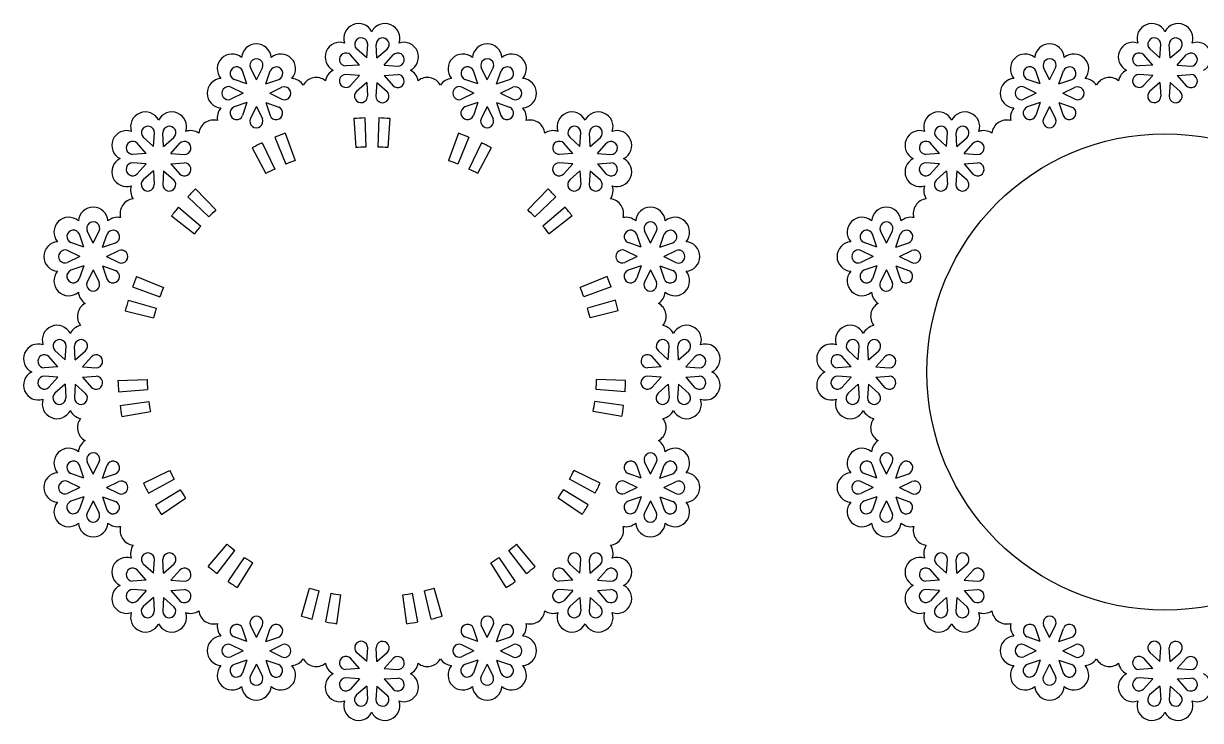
# Model space of a CAD drawing. Extents: x -1009 to -429, y -394 to -133.
# Drawn here: x -1008.7 to -786.3, y -267.1 to -135.5 of the extents above; entities that cross this region are included whole.
import ezdxf

# ---------------------------------------------------------------- set-up
doc = ezdxf.new("R2010")
doc.units = 0
doc.layers.get('0').update_dxf_attribs({"linetype": 'CONTINUOUS'})

msp = doc.modelspace()

# ---------------------------------------------------------------- linework, layer by layer
for p, q in [((-943.882039, -141.985018), (-943.702032, -139.410928)), ((-941.957366, -141.985018), (-942.112565, -139.411014)), ((-793.975349, -141.985018), (-793.795342, -139.410928)), ((-792.050676, -141.985018), (-792.205875, -139.411014)), ((-945.242988, -143.345967), (-946.93586, -141.398526)), ((-943.882039, -141.985018), (-945.811877, -140.274665)), ((-941.957366, -141.985018), (-940.009925, -140.292146)), ((-940.596416, -143.345967), (-938.886063, -141.416129)), ((-795.336298, -143.345967), (-797.029171, -141.398526)), ((-793.975349, -141.985018), (-795.905187, -140.274665)), ((-792.050676, -141.985018), (-790.103235, -140.292146)), ((-790.689727, -143.345967), (-788.979374, -141.416129)), ((-966.510217, -146.868884), (-967.328974, -144.421849)), ((-964.732051, -146.132343), (-965.860465, -143.813666)), ((-964.732051, -146.132343), (-963.580684, -143.82308)), ((-962.953885, -146.868884), (-962.112242, -144.431422)), ((-945.242988, -143.345967), (-947.816992, -143.501166)), ((-940.596416, -143.345967), (-938.022326, -143.525974)), ((-922.885519, -146.868884), (-923.704276, -144.421849)), ((-921.107354, -146.132343), (-922.235767, -143.813666)), ((-921.107354, -146.132343), (-919.955987, -143.82308)), ((-919.329188, -146.868884), (-918.487544, -144.431422)), ((-816.603527, -146.868884), (-817.422284, -144.421849)), ((-814.825361, -146.132343), (-815.953775, -143.813666)), ((-814.825361, -146.132343), (-813.673995, -143.82308)), ((-813.047195, -146.868884), (-812.205552, -144.431422)), ((-795.336298, -143.345967), (-797.910302, -143.501166)), ((-790.689727, -143.345967), (-788.115637, -143.525974)), ((-966.510217, -146.868884), (-968.947679, -146.02724)), ((-962.953885, -146.868884), (-960.50685, -146.050127)), ((-945.242988, -145.27064), (-947.817078, -145.090633)), ((-945.242988, -145.27064), (-946.953341, -147.200478)), ((-943.882039, -146.63159), (-945.82948, -148.324462)), ((-943.882039, -146.63159), (-943.72684, -149.205593)), ((-941.957366, -146.63159), (-942.137373, -149.20568)), ((-941.957366, -146.63159), (-940.027528, -148.341943)), ((-940.596416, -145.27064), (-938.022413, -145.115441)), ((-940.596416, -145.27064), (-938.903544, -147.218081)), ((-922.885519, -146.868884), (-925.322981, -146.02724)), ((-919.329188, -146.868884), (-916.882152, -146.050127)), ((-816.603527, -146.868884), (-819.040989, -146.02724)), ((-813.047195, -146.868884), (-810.60016, -146.050127)), ((-795.336298, -145.27064), (-797.910389, -145.090633)), ((-795.336298, -145.27064), (-797.046652, -147.200478)), ((-793.975349, -146.63159), (-795.92279, -148.324462)), ((-793.975349, -146.63159), (-793.82015, -149.205593)), ((-792.050676, -146.63159), (-792.230683, -149.20568)), ((-792.050676, -146.63159), (-790.120838, -148.341943)), ((-790.689727, -145.27064), (-788.115723, -145.115441)), ((-790.689727, -145.27064), (-788.996854, -147.218081)), ((-967.246757, -148.64705), (-969.565435, -149.775464)), ((-967.246757, -148.64705), (-969.556021, -147.495683)), ((-962.217345, -148.64705), (-959.898667, -147.518636)), ((-962.217345, -148.64705), (-959.908081, -149.798416)), ((-923.62206, -148.64705), (-925.940737, -149.775464)), ((-923.62206, -148.64705), (-925.931324, -147.495683)), ((-918.592647, -148.64705), (-916.27397, -147.518636)), ((-918.592647, -148.64705), (-916.283384, -149.798416)), ((-817.340068, -148.64705), (-819.658745, -149.775464)), ((-817.340068, -148.64705), (-819.649331, -147.495683)), ((-812.310655, -148.64705), (-809.991978, -147.518636)), ((-812.310655, -148.64705), (-810.001391, -149.798416)), ((-966.510217, -150.425216), (-968.957252, -151.243972)), ((-966.510217, -150.425216), (-967.35186, -152.862677)), ((-964.732051, -151.161756), (-965.883418, -153.47102)), ((-964.732051, -151.161756), (-963.603637, -153.480433)), ((-962.953885, -150.425216), (-962.135128, -152.872251)), ((-962.953885, -150.425216), (-960.516423, -151.266859)), ((-922.885519, -150.425216), (-925.332555, -151.243972)), ((-922.885519, -150.425216), (-923.727163, -152.862677)), ((-921.107354, -151.161756), (-922.25872, -153.47102)), ((-921.107354, -151.161756), (-919.97894, -153.480433)), ((-919.329188, -150.425216), (-918.510431, -152.872251)), ((-919.329188, -150.425216), (-916.891726, -151.266859)), ((-816.603527, -150.425216), (-819.050562, -151.243972)), ((-816.603527, -150.425216), (-817.445171, -152.862677)), ((-814.825361, -151.161756), (-815.976728, -153.47102)), ((-814.825361, -151.161756), (-813.696948, -153.480433)), ((-813.047195, -150.425216), (-810.609734, -151.266859)), ((-813.047195, -150.425216), (-812.228439, -152.872251)), ((-946.329431, -153.427978), (-945.938733, -158.914083)), ((-944.217483, -153.324265), (-944.068779, -158.822255)), ((-941.621921, -153.324265), (-941.770625, -158.822255)), ((-939.509973, -153.427978), (-939.900672, -158.914083)), ((-984.186004, -158.679467), (-986.115842, -156.969114)), ((-984.186004, -158.679467), (-984.005997, -156.105377)), ((-982.261331, -158.679467), (-982.41653, -156.105463)), ((-982.261331, -158.679467), (-980.31389, -156.986594)), ((-961.250342, -156.944711), (-959.149956, -162.027858)), ((-959.278798, -156.180451), (-957.404318, -161.351169)), ((-926.560607, -156.180451), (-928.435086, -161.351169)), ((-924.589062, -156.944711), (-926.689448, -162.027858)), ((-903.578074, -158.679467), (-905.507912, -156.969114)), ((-903.578074, -158.679467), (-903.398066, -156.105377)), ((-901.653401, -158.679467), (-901.8086, -156.105463)), ((-901.653401, -158.679467), (-899.70596, -156.986594)), ((-834.279314, -158.679467), (-836.209152, -156.969114)), ((-834.279314, -158.679467), (-834.099307, -156.105377)), ((-832.354641, -158.679467), (-832.50984, -156.105463)), ((-832.354641, -158.679467), (-830.4072, -156.986594)), ((-985.546953, -160.040416), (-988.120957, -160.195615)), ((-985.546953, -160.040416), (-987.239826, -158.092975)), ((-980.900382, -160.040416), (-979.190028, -158.110578)), ((-980.900382, -160.040416), (-978.326291, -160.220423)), ((-965.508683, -158.954174), (-962.920362, -163.80707)), ((-963.621506, -158.000421), (-961.249424, -162.962601)), ((-922.217899, -158.000421), (-924.58998, -162.962601)), ((-920.330722, -158.954174), (-922.919043, -163.80707)), ((-904.939023, -160.040416), (-907.513027, -160.195615)), ((-904.939023, -160.040416), (-906.631895, -158.092975)), ((-900.292451, -160.040416), (-898.582098, -158.110578)), ((-900.292451, -160.040416), (-897.718361, -160.220423)), ((-835.640264, -160.040416), (-838.214267, -160.195615)), ((-835.640264, -160.040416), (-837.333136, -158.092975)), ((-830.993692, -160.040416), (-829.283339, -158.110578)), ((-830.993692, -160.040416), (-828.419602, -160.220423)), ((-985.546953, -161.965089), (-988.121044, -161.785082)), ((-985.546953, -161.965089), (-987.257306, -163.894927)), ((-980.900382, -161.965089), (-978.326378, -161.80989)), ((-980.900382, -161.965089), (-979.207509, -163.91253)), ((-904.939023, -161.965089), (-907.513113, -161.785082)), ((-904.939023, -161.965089), (-906.649376, -163.894927)), ((-900.292451, -161.965089), (-897.718448, -161.80989)), ((-900.292451, -161.965089), (-898.599579, -163.91253)), ((-835.640264, -161.965089), (-838.214354, -161.785082)), ((-835.640264, -161.965089), (-837.350617, -163.894927)), ((-830.993692, -161.965089), (-828.419688, -161.80989)), ((-830.993692, -161.965089), (-829.30082, -163.91253)), ((-984.186004, -163.326038), (-986.133445, -165.018911)), ((-984.186004, -163.326038), (-984.030805, -165.900042)), ((-982.261331, -163.326038), (-982.441338, -165.900129)), ((-982.261331, -163.326038), (-980.331493, -165.036392)), ((-903.578074, -163.326038), (-905.525515, -165.018911)), ((-903.578074, -163.326038), (-903.422875, -165.900042)), ((-901.653401, -163.326038), (-901.833408, -165.900129)), ((-901.653401, -163.326038), (-899.723563, -165.036392)), ((-834.279314, -163.326038), (-836.226755, -165.018911)), ((-834.279314, -163.326038), (-834.124115, -165.900042)), ((-832.354641, -163.326038), (-832.534648, -165.900129)), ((-832.354641, -163.326038), (-830.424803, -165.036392)), ((-976.218986, -166.735665), (-972.403443, -170.696932)), ((-909.620418, -166.735665), (-913.435961, -170.696932)), ((-977.709229, -168.235751), (-973.722929, -172.025133)), ((-908.130176, -168.235751), (-912.116476, -172.025133)), ((-979.445999, -170.164629), (-975.260694, -173.732994)), ((-906.393406, -170.164629), (-910.578711, -173.732994)), ((-980.782094, -171.80351), (-976.443695, -175.184086)), ((-905.05731, -171.80351), (-909.39571, -175.184086)), ((-997.357536, -177.716203), (-998.176293, -175.269168)), ((-995.57937, -176.979663), (-996.707784, -174.660985)), ((-995.57937, -176.979663), (-994.428004, -174.670399)), ((-993.801204, -177.716203), (-992.959561, -175.278742)), ((-892.0382, -177.716203), (-892.856957, -175.269168)), ((-890.260034, -176.979663), (-891.388448, -174.660985)), ((-890.260034, -176.979663), (-889.108667, -174.670399)), ((-888.481868, -177.716203), (-887.640225, -175.278742)), ((-847.450847, -177.716203), (-848.269604, -175.269168)), ((-845.672681, -176.979663), (-846.801095, -174.660985)), ((-845.672681, -176.979663), (-844.521314, -174.670399)), ((-843.894515, -177.716203), (-843.052871, -175.278742)), ((-997.357536, -177.716203), (-999.794998, -176.87456)), ((-993.801204, -177.716203), (-991.354169, -176.897446)), ((-892.0382, -177.716203), (-894.475662, -176.87456)), ((-888.481868, -177.716203), (-886.034833, -176.897446)), ((-847.450847, -177.716203), (-849.888308, -176.87456)), ((-843.894515, -177.716203), (-841.44748, -176.897446)), ((-998.094077, -179.494369), (-1000.412754, -180.622783)), ((-998.094077, -179.494369), (-1000.40334, -178.343002)), ((-993.064664, -179.494369), (-990.745987, -178.365955)), ((-993.064664, -179.494369), (-990.7554, -180.645736)), ((-892.774741, -179.494369), (-895.093418, -180.622783)), ((-892.774741, -179.494369), (-895.084004, -178.343002)), ((-887.745328, -179.494369), (-885.42665, -178.365955)), ((-887.745328, -179.494369), (-885.436064, -180.645736)), ((-848.187387, -179.494369), (-850.506065, -180.622783)), ((-848.187387, -179.494369), (-850.496651, -178.343002)), ((-843.157974, -179.494369), (-840.839297, -178.365955)), ((-843.157974, -179.494369), (-840.848711, -180.645736)), ((-997.357536, -181.272535), (-999.804572, -182.091292)), ((-997.357536, -181.272535), (-998.19918, -183.709997)), ((-995.57937, -182.009075), (-996.730737, -184.318339)), ((-995.57937, -182.009075), (-994.450957, -184.327753)), ((-993.801204, -181.272535), (-991.363743, -182.114178)), ((-993.801204, -181.272535), (-992.982448, -183.71957)), ((-892.0382, -181.272535), (-894.485235, -182.091292)), ((-892.0382, -181.272535), (-892.879843, -183.709997)), ((-890.260034, -182.009075), (-891.411401, -184.318339)), ((-890.260034, -182.009075), (-889.13162, -184.327753)), ((-888.481868, -181.272535), (-886.044407, -182.114178)), ((-888.481868, -181.272535), (-887.663111, -183.71957)), ((-847.450847, -181.272535), (-849.897882, -182.091292)), ((-847.450847, -181.272535), (-848.29249, -183.709997)), ((-845.672681, -182.009075), (-846.824047, -184.318339)), ((-845.672681, -182.009075), (-844.544267, -184.327753)), ((-843.894515, -181.272535), (-843.075758, -183.71957)), ((-843.894515, -181.272535), (-841.457053, -182.114178)), ((-987.401426, -183.268529), (-982.304562, -185.335405)), ((-898.437979, -183.268529), (-903.534843, -185.335405)), ((-988.15269, -185.245061), (-982.969744, -187.08546)), ((-897.686714, -185.245061), (-902.869661, -187.08546)), ((-988.954763, -187.713588), (-983.679912, -189.271134)), ((-896.884642, -187.713588), (-902.159492, -189.271134)), ((-989.508754, -189.754218), (-984.170425, -191.077942)), ((-896.33065, -189.754218), (-901.668979, -191.077942)), ((-1000.880453, -198.983432), (-1002.810291, -197.273079)), ((-1000.880453, -198.983432), (-1000.700446, -196.409342)), ((-998.95578, -198.983432), (-999.110979, -196.409428)), ((-998.95578, -198.983432), (-997.008339, -197.29056)), ((-886.883625, -198.983432), (-888.813463, -197.273079)), ((-886.883625, -198.983432), (-886.703617, -196.409342)), ((-884.958952, -198.983432), (-885.114151, -196.409428)), ((-884.958952, -198.983432), (-883.011511, -197.29056)), ((-850.973763, -198.983432), (-852.903601, -197.273079)), ((-850.973763, -198.983432), (-850.793756, -196.409342)), ((-849.04909, -198.983432), (-849.204289, -196.409428)), ((-849.04909, -198.983432), (-847.101649, -197.29056)), ((-1002.241402, -200.344381), (-1003.934275, -198.39694)), ((-997.594831, -200.344381), (-995.884477, -198.414543)), ((-888.244574, -200.344381), (-889.937446, -198.39694)), ((-883.598002, -200.344381), (-881.887649, -198.414543)), ((-852.334712, -200.344381), (-854.027585, -198.39694)), ((-847.688141, -200.344381), (-845.977788, -198.414543)), ((-1002.241402, -202.269054), (-1004.815492, -202.089047)), ((-1002.241402, -200.344381), (-1004.815406, -200.49958)), ((-1002.241402, -202.269054), (-1003.951755, -204.198892)), ((-997.594831, -200.344381), (-995.02074, -200.524389)), ((-997.594831, -202.269054), (-995.020827, -202.113855)), ((-997.594831, -202.269054), (-995.901958, -204.216495)), ((-888.244574, -202.269054), (-890.818664, -202.089047)), ((-888.244574, -200.344381), (-890.818578, -200.49958)), ((-888.244574, -202.269054), (-889.954927, -204.198892)), ((-883.598002, -200.344381), (-881.023912, -200.524389)), ((-883.598002, -202.269054), (-881.023999, -202.113855)), ((-883.598002, -202.269054), (-881.90513, -204.216495)), ((-852.334712, -202.269054), (-854.908803, -202.089047)), ((-852.334712, -200.344381), (-854.908716, -200.49958)), ((-852.334712, -202.269054), (-854.045066, -204.198892)), ((-847.688141, -200.344381), (-845.114051, -200.524389)), ((-847.688141, -202.269054), (-845.114137, -202.113855)), ((-847.688141, -202.269054), (-845.995268, -204.216495)), ((-1000.880453, -203.630004), (-1002.827894, -205.322876)), ((-1000.880453, -203.630004), (-1000.725254, -206.204007)), ((-998.95578, -203.630004), (-999.135787, -206.204094)), ((-998.95578, -203.630004), (-997.025942, -205.340357)), ((-990.892571, -202.920359), (-985.39568, -202.735463)), ((-990.774957, -205.031578), (-985.291542, -204.604771)), ((-895.064447, -205.031578), (-900.547862, -204.604771)), ((-894.946833, -202.920359), (-900.443724, -202.735463)), ((-886.883625, -203.630004), (-888.831066, -205.322876)), ((-886.883625, -203.630004), (-886.728426, -206.204007)), ((-884.958952, -203.630004), (-885.138959, -206.204094)), ((-884.958952, -203.630004), (-883.029114, -205.340357)), ((-850.973763, -203.630004), (-852.921204, -205.322876)), ((-850.973763, -203.630004), (-850.818564, -206.204007)), ((-849.04909, -203.630004), (-849.229097, -206.204094)), ((-849.04909, -203.630004), (-847.119252, -205.340357)), ((-990.503647, -207.612921), (-985.05132, -206.890336)), ((-990.179744, -209.702459), (-984.764531, -208.740447)), ((-895.659661, -209.702459), (-901.074874, -208.740447)), ((-895.335758, -207.612921), (-900.788085, -206.890336)), ((-997.357536, -221.340901), (-998.176293, -218.893865)), ((-995.57937, -220.60436), (-996.707784, -218.285683)), ((-995.57937, -220.60436), (-994.428004, -218.295097)), ((-993.801204, -221.340901), (-992.959561, -218.903439)), ((-986.088772, -222.293176), (-981.142316, -219.888478)), ((-899.750633, -222.293176), (-904.697089, -219.888478)), ((-892.0382, -221.340901), (-892.856957, -218.893865)), ((-890.260034, -220.60436), (-891.388448, -218.285683)), ((-890.260034, -220.60436), (-889.108667, -218.295097)), ((-888.481868, -221.340901), (-887.640225, -218.903439)), ((-847.450847, -221.340901), (-848.269604, -218.893865)), ((-845.672681, -220.60436), (-846.801095, -218.285683)), ((-845.672681, -220.60436), (-844.521314, -218.295097)), ((-843.894515, -221.340901), (-843.052871, -218.903439)), ((-998.094077, -223.119067), (-1000.40334, -221.9677)), ((-997.357536, -221.340901), (-999.794998, -220.499257)), ((-993.801204, -221.340901), (-991.354169, -220.522144)), ((-993.064664, -223.119067), (-990.745987, -221.990653)), ((-985.122616, -224.174033), (-980.286865, -221.55382)), ((-900.716789, -224.174033), (-905.552539, -221.55382)), ((-892.774741, -223.119067), (-895.084004, -221.9677)), ((-892.0382, -221.340901), (-894.475662, -220.499257)), ((-888.481868, -221.340901), (-886.034833, -220.522144)), ((-887.745328, -223.119067), (-885.42665, -221.990653)), ((-848.187387, -223.119067), (-850.496651, -221.9677)), ((-847.450847, -221.340901), (-849.888308, -220.499257)), ((-843.894515, -221.340901), (-841.44748, -220.522144)), ((-843.157974, -223.119067), (-840.839297, -221.990653)), ((-998.094077, -223.119067), (-1000.412754, -224.24748)), ((-993.064664, -223.119067), (-990.7554, -224.270433)), ((-983.824835, -226.421855), (-979.137788, -223.544079)), ((-902.01457, -226.421855), (-906.701616, -223.544079)), ((-892.774741, -223.119067), (-895.093418, -224.24748)), ((-887.745328, -223.119067), (-885.436064, -224.270433)), ((-848.187387, -223.119067), (-850.506065, -224.24748)), ((-843.157974, -223.119067), (-840.848711, -224.270433)), ((-997.357536, -224.897233), (-999.804572, -225.715989)), ((-997.357536, -224.897233), (-998.19918, -227.334694)), ((-995.57937, -225.633773), (-996.730737, -227.943037)), ((-995.57937, -225.633773), (-994.450957, -227.95245)), ((-993.801204, -224.897233), (-991.363743, -225.738876)), ((-993.801204, -224.897233), (-992.982448, -227.344268)), ((-982.679043, -228.199), (-978.123285, -225.117592)), ((-903.160361, -228.199), (-907.716119, -225.117592)), ((-892.0382, -224.897233), (-894.485235, -225.715989)), ((-892.0382, -224.897233), (-892.879843, -227.334694)), ((-890.260034, -225.633773), (-891.411401, -227.943037)), ((-890.260034, -225.633773), (-889.13162, -227.95245)), ((-888.481868, -224.897233), (-886.044407, -225.738876)), ((-888.481868, -224.897233), (-887.663111, -227.344268)), ((-847.450847, -224.897233), (-849.897882, -225.715989)), ((-847.450847, -224.897233), (-848.29249, -227.334694)), ((-845.672681, -225.633773), (-846.824047, -227.943037)), ((-845.672681, -225.633773), (-844.544267, -227.95245)), ((-843.894515, -224.897233), (-843.075758, -227.344268)), ((-843.894515, -224.897233), (-841.457053, -225.738876)), ((-973.820648, -238.037244), (-970.279915, -233.828538)), ((-972.173007, -239.362521), (-968.821066, -235.00196)), ((-913.666397, -239.362521), (-917.018339, -235.00196)), ((-912.018756, -238.037244), (-915.55949, -233.828538)), ((-984.186004, -239.287397), (-986.115842, -237.577044)), ((-984.186004, -239.287397), (-984.005997, -236.713307)), ((-982.261331, -239.287397), (-982.41653, -236.713393)), ((-982.261331, -239.287397), (-980.31389, -237.594525)), ((-970.073153, -240.888154), (-966.961821, -236.352781)), ((-968.303591, -242.04562), (-965.39502, -237.377621)), ((-917.535814, -242.04562), (-920.444384, -237.377621)), ((-915.766251, -240.888154), (-918.877584, -236.352781)), ((-903.578074, -239.287397), (-905.507912, -237.577044)), ((-903.578074, -239.287397), (-903.398066, -236.713307)), ((-901.653401, -239.287397), (-901.8086, -236.713393)), ((-901.653401, -239.287397), (-899.70596, -237.594525)), ((-834.279314, -239.287397), (-836.209152, -237.577044)), ((-834.279314, -239.287397), (-834.099307, -236.713307)), ((-832.354641, -239.287397), (-832.50984, -236.713393)), ((-832.354641, -239.287397), (-830.4072, -237.594525)), ((-985.546953, -240.648346), (-987.239826, -238.700905)), ((-980.900382, -240.648346), (-979.190028, -238.718509)), ((-904.939023, -240.648346), (-906.631895, -238.700905)), ((-900.292451, -240.648346), (-898.582098, -238.718509)), ((-835.640264, -240.648346), (-837.333136, -238.700905)), ((-830.993692, -240.648346), (-829.283339, -238.718509)), ((-985.546953, -242.573019), (-988.121044, -242.393012)), ((-985.546953, -240.648346), (-988.120957, -240.803545)), ((-980.900382, -240.648346), (-978.326291, -240.828354)), ((-980.900382, -242.573019), (-978.326378, -242.41782)), ((-956.20947, -247.43027), (-954.686684, -242.14528)), ((-929.629934, -247.43027), (-931.15272, -242.14528)), ((-904.939023, -242.573019), (-907.513113, -242.393012)), ((-904.939023, -240.648346), (-907.513027, -240.803545)), ((-900.292451, -240.648346), (-897.718361, -240.828354)), ((-900.292451, -242.573019), (-897.718448, -242.41782)), ((-835.640264, -242.573019), (-838.214354, -242.393012)), ((-835.640264, -240.648346), (-838.214267, -240.803545)), ((-830.993692, -240.648346), (-828.419602, -240.828354)), ((-830.993692, -242.573019), (-828.419688, -242.41782)), ((-985.546953, -242.573019), (-987.257306, -244.502857)), ((-984.186004, -243.933969), (-986.133445, -245.626841)), ((-984.186004, -243.933969), (-984.030805, -246.507973)), ((-982.261331, -243.933969), (-982.441338, -246.508059)), ((-982.261331, -243.933969), (-980.331493, -245.644322)), ((-980.900382, -242.573019), (-979.207509, -244.52046)), ((-954.165236, -247.970815), (-952.876686, -242.623887)), ((-951.626394, -248.510463), (-950.628752, -243.1017)), ((-949.539034, -248.848115), (-948.780569, -243.400663)), ((-936.300371, -248.848115), (-937.058836, -243.400663)), ((-934.213011, -248.510463), (-935.210652, -243.1017)), ((-931.674168, -247.970815), (-932.962719, -242.623887)), ((-904.939023, -242.573019), (-906.649376, -244.502857)), ((-903.578074, -243.933969), (-905.525515, -245.626841)), ((-903.578074, -243.933969), (-903.422875, -246.507973)), ((-901.653401, -243.933969), (-901.833408, -246.508059)), ((-901.653401, -243.933969), (-899.723563, -245.644322)), ((-900.292451, -242.573019), (-898.599579, -244.52046)), ((-835.640264, -242.573019), (-837.350617, -244.502857)), ((-834.279314, -243.933969), (-836.226755, -245.626841)), ((-834.279314, -243.933969), (-834.124115, -246.507973)), ((-832.354641, -243.933969), (-832.534648, -246.508059)), ((-832.354641, -243.933969), (-830.424803, -245.644322)), ((-830.993692, -242.573019), (-829.30082, -244.52046)), ((-966.510217, -252.18822), (-968.947679, -251.346577)), ((-966.510217, -252.18822), (-967.328974, -249.741185)), ((-964.732051, -251.45168), (-965.860465, -249.133002)), ((-964.732051, -251.45168), (-963.580684, -249.142416)), ((-962.953885, -252.18822), (-962.112242, -249.750758)), ((-922.885519, -252.18822), (-925.322981, -251.346577)), ((-922.885519, -252.18822), (-923.704276, -249.741185)), ((-921.107354, -251.45168), (-922.235767, -249.133002)), ((-921.107354, -251.45168), (-919.955987, -249.142416)), ((-919.329188, -252.18822), (-918.487544, -249.750758)), ((-816.603527, -252.18822), (-819.040989, -251.346577)), ((-816.603527, -252.18822), (-817.422284, -249.741185)), ((-814.825361, -251.45168), (-815.953775, -249.133002)), ((-814.825361, -251.45168), (-813.673995, -249.142416)), ((-813.047195, -252.18822), (-812.205552, -249.750758)), ((-967.246757, -253.966386), (-969.556021, -252.815019)), ((-962.953885, -252.18822), (-960.50685, -251.369463)), ((-962.217345, -253.966386), (-959.898667, -252.837972)), ((-943.882039, -255.981846), (-943.702032, -253.407756)), ((-941.957366, -255.981846), (-942.112565, -253.407842)), ((-923.62206, -253.966386), (-925.931324, -252.815019)), ((-919.329188, -252.18822), (-916.882152, -251.369463)), ((-918.592647, -253.966386), (-916.27397, -252.837972)), ((-817.340068, -253.966386), (-819.649331, -252.815019)), ((-813.047195, -252.18822), (-810.60016, -251.369463)), ((-812.310655, -253.966386), (-809.991978, -252.837972)), ((-793.975349, -255.981846), (-793.795342, -253.407756)), ((-792.050676, -255.981846), (-792.205875, -253.407842)), ((-967.246757, -253.966386), (-969.565435, -255.0948)), ((-966.510217, -255.744552), (-968.957252, -256.563309)), ((-966.510217, -255.744552), (-967.35186, -258.182014)), ((-962.953885, -255.744552), (-962.135128, -258.191587)), ((-962.953885, -255.744552), (-960.516423, -256.586195)), ((-962.217345, -253.966386), (-959.908081, -255.117753)), ((-945.242988, -257.342795), (-946.93586, -255.395354)), ((-943.882039, -255.981846), (-945.811877, -254.271493)), ((-941.957366, -255.981846), (-940.009925, -254.288974)), ((-940.596416, -257.342795), (-938.886063, -255.412958)), ((-923.62206, -253.966386), (-925.940737, -255.0948)), ((-922.885519, -255.744552), (-925.332555, -256.563309)), ((-922.885519, -255.744552), (-923.727163, -258.182014)), ((-919.329188, -255.744552), (-916.891726, -256.586195)), ((-919.329188, -255.744552), (-918.510431, -258.191587)), ((-918.592647, -253.966386), (-916.283384, -255.117753)), ((-817.340068, -253.966386), (-819.658745, -255.0948)), ((-816.603527, -255.744552), (-819.050562, -256.563309)), ((-816.603527, -255.744552), (-817.445171, -258.182014)), ((-813.047195, -255.744552), (-810.609734, -256.586195)), ((-813.047195, -255.744552), (-812.228439, -258.191587)), ((-812.310655, -253.966386), (-810.001391, -255.117753)), ((-795.336298, -257.342795), (-797.029171, -255.395354)), ((-793.975349, -255.981846), (-795.905187, -254.271493)), ((-792.050676, -255.981846), (-790.103235, -254.288974)), ((-790.689727, -257.342795), (-788.979374, -255.412958)), ((-964.732051, -256.481092), (-965.883418, -258.790356)), ((-964.732051, -256.481092), (-963.603637, -258.79977)), ((-945.242988, -257.342795), (-947.816992, -257.497994)), ((-940.596416, -257.342795), (-938.022326, -257.522803)), ((-921.107354, -256.481092), (-922.25872, -258.790356)), ((-921.107354, -256.481092), (-919.97894, -258.79977)), ((-814.825361, -256.481092), (-815.976728, -258.790356)), ((-814.825361, -256.481092), (-813.696948, -258.79977)), ((-795.336298, -257.342795), (-797.910302, -257.497994)), ((-790.689727, -257.342795), (-788.115637, -257.522803)), ((-945.242988, -259.267468), (-947.817078, -259.087461)), ((-945.242988, -259.267468), (-946.953341, -261.197306)), ((-940.596416, -259.267468), (-938.022413, -259.112269)), ((-940.596416, -259.267468), (-938.903544, -261.214909)), ((-795.336298, -259.267468), (-797.910389, -259.087461)), ((-795.336298, -259.267468), (-797.046652, -261.197306)), ((-790.689727, -259.267468), (-788.115723, -259.112269)), ((-790.689727, -259.267468), (-788.996854, -261.214909)), ((-943.882039, -260.628418), (-945.82948, -262.32129)), ((-943.882039, -260.628418), (-943.72684, -263.202422)), ((-941.957366, -260.628418), (-942.137373, -263.202508)), ((-941.957366, -260.628418), (-940.027528, -262.338771)), ((-793.975349, -260.628418), (-795.92279, -262.32129)), ((-793.975349, -260.628418), (-793.82015, -263.202422)), ((-792.050676, -260.628418), (-792.230683, -263.202508)), ((-792.050676, -260.628418), (-790.120838, -262.338771))]:
    msp.add_line(p, q)
msp.add_circle((-793.013013, -201.306718), 45)
for centre, radius, start, end in [((-945.417921, -138.277071), 2.793147, 26.567243, 198.432757), ((-940.421484, -138.277071), 2.793147, 341.567243, 153.432757), ((-795.511231, -138.277071), 2.793147, 26.567243, 198.432757), ((-790.514794, -138.277071), 2.793147, 341.567243, 153.432757), ((-964.732051, -142.11889), 2.793147, 4.067243, 175.932757), ((-948.950935, -141.810085), 2.793147, 71.567243, 243.432757), ((-944.934078, -139.410136), 1.232047, 359.963173, 224.563654), ((-940.880553, -139.420397), 1.232047, 314.963173, 179.563654), ((-936.888469, -141.810085), 2.793147, 296.567243, 108.432757), ((-921.107354, -142.11889), 2.793147, 4.067243, 175.932757), ((-814.825361, -142.11889), 2.793147, 4.067243, 175.932757), ((-799.044246, -141.810085), 2.793147, 71.567243, 243.432757), ((-795.027389, -139.410136), 1.232047, 359.963173, 224.563654), ((-790.973864, -139.420397), 1.232047, 314.963173, 179.563654), ((-786.981779, -141.810085), 2.793147, 296.567243, 108.432757), ((-969.348157, -144.030944), 2.793147, 49.067243, 220.932757), ((-964.718644, -143.350864), 1.232047, 337.463173, 202.063654), ((-960.115945, -144.030944), 2.793147, 319.067243, 130.932757), ((-947.807609, -142.269155), 1.232047, 44.963173, 269.563654), ((-938.021534, -142.293928), 1.232047, 269.963173, 134.563654), ((-925.72346, -144.030944), 2.793147, 49.067243, 220.932757), ((-921.093947, -143.350864), 1.232047, 337.463173, 202.063654), ((-916.491248, -144.030944), 2.793147, 319.067243, 130.932757), ((-819.441467, -144.030944), 2.793147, 49.067243, 220.932757), ((-814.811955, -143.350864), 1.232047, 337.463173, 202.063654), ((-810.209255, -144.030944), 2.793147, 319.067243, 130.932757), ((-797.900919, -142.269155), 1.232047, 44.963173, 269.563654), ((-788.114845, -142.293928), 1.232047, 269.963173, 134.563654), ((-968.46754, -144.892601), 1.232047, 22.463173, 247.063654), ((-960.977602, -144.911561), 1.232047, 292.463173, 157.063654), ((-948.950935, -146.806522), 2.793147, 116.567243, 169.118909), ((-936.888469, -146.806522), 2.793147, 10.881091, 63.432757), ((-924.842842, -144.892601), 1.232047, 22.463173, 247.063654), ((-917.352905, -144.911561), 1.232047, 292.463173, 157.063654), ((-818.56085, -144.892601), 1.232047, 22.463173, 247.063654), ((-811.070913, -144.911561), 1.232047, 292.463173, 157.063654), ((-799.044246, -146.806522), 2.793147, 116.567243, 169.118909), ((-971.260211, -148.64705), 2.793147, 94.067243, 265.932757), ((-958.203891, -148.64705), 2.793147, 33.381091, 85.932757), ((-953.43014, -148.467181), 2.793147, 51.565483, 150.934517), ((-947.81787, -146.32268), 1.232047, 89.963173, 314.563654), ((-938.031795, -146.347453), 1.232047, 224.963173, 89.563654), ((-932.409265, -148.467181), 2.793147, 29.065483, 128.434517), ((-927.635513, -148.64705), 2.793147, 94.067243, 146.618909), ((-914.579194, -148.64705), 2.793147, 274.067243, 85.932757), ((-821.353521, -148.64705), 2.793147, 94.067243, 265.932757), ((-808.297202, -148.64705), 2.793147, 33.381091, 85.932757), ((-803.52345, -148.467181), 2.793147, 51.565483, 150.934517), ((-797.911181, -146.32268), 1.232047, 89.963173, 314.563654), ((-788.125106, -146.347453), 1.232047, 224.963173, 89.563654), ((-970.028237, -148.633643), 1.232047, 67.463173, 292.063654), ((-959.435865, -148.660457), 1.232047, 247.463173, 112.063654), ((-944.958851, -149.196211), 1.232047, 134.963173, 359.563654), ((-940.905326, -149.206472), 1.232047, 179.963173, 44.563654), ((-926.403539, -148.633643), 1.232047, 67.463173, 292.063654), ((-915.811168, -148.660457), 1.232047, 247.463173, 112.063654), ((-820.121547, -148.633643), 1.232047, 67.463173, 292.063654), ((-809.529176, -148.660457), 1.232047, 247.463173, 112.063654), ((-795.052161, -149.196211), 1.232047, 134.963173, 359.563654), ((-790.998637, -149.206472), 1.232047, 179.963173, 44.563654), ((-968.4865, -152.382538), 1.232047, 112.463173, 337.063654), ((-924.861802, -152.382538), 1.232047, 112.463173, 337.063654), ((-818.57981, -152.382538), 1.232047, 112.463173, 337.063654), ((-985.721886, -154.97152), 2.793147, 26.567243, 198.432757), ((-980.725449, -154.97152), 2.793147, 341.567243, 153.432757), ((-969.348157, -153.263156), 2.793147, 139.067243, 191.618909), ((-964.745458, -153.943235), 1.232047, 157.463173, 22.063654), ((-960.996562, -152.401498), 1.232047, 202.463173, 67.063654), ((-942.919702, -201.306718), 48, 91.549301, 94.073495), ((-942.919702, -201.306718), 48, 85.926505, 88.450699), ((-921.12076, -153.943235), 1.232047, 157.463173, 22.063654), ((-917.371865, -152.401498), 1.232047, 202.463173, 67.063654), ((-916.491248, -153.263156), 2.793147, 348.381091, 40.932757), ((-905.113956, -154.97152), 2.793147, 26.567243, 198.432757), ((-900.117519, -154.97152), 2.793147, 341.567243, 153.432757), ((-835.815196, -154.97152), 2.793147, 26.567243, 198.432757), ((-830.818759, -154.97152), 2.793147, 341.567243, 153.432757), ((-819.441467, -153.263156), 2.793147, 139.067243, 191.618909), ((-814.838768, -153.943235), 1.232047, 157.463173, 22.063654), ((-811.089873, -152.401498), 1.232047, 202.463173, 67.063654), ((-985.238044, -156.104585), 1.232047, 359.963173, 224.563654), ((-981.184519, -156.114846), 1.232047, 314.963173, 179.563654), ((-972.850895, -156.511522), 2.793147, 74.065483, 173.434517), ((-912.988509, -156.511522), 2.793147, 6.565483, 105.934517), ((-904.630113, -156.104585), 1.232047, 359.963173, 224.563654), ((-900.576588, -156.114846), 1.232047, 314.963173, 179.563654), ((-835.331354, -156.104585), 1.232047, 359.963173, 224.563654), ((-831.277829, -156.114846), 1.232047, 314.963173, 179.563654), ((-822.944206, -156.511522), 2.793147, 74.065483, 173.434517), ((-989.254901, -158.504534), 2.793147, 71.567243, 243.432757), ((-988.111574, -158.963604), 1.232047, 44.963173, 269.563654), ((-978.325499, -158.988377), 1.232047, 269.963173, 134.563654), ((-977.192434, -158.504534), 2.793147, 55.881091, 108.432757), ((-942.919702, -201.306718), 48, 109.926505, 112.450699), ((-942.919702, -201.306718), 48, 67.549301, 70.073495), ((-908.64697, -158.504534), 2.793147, 71.567243, 124.118909), ((-907.503644, -158.963604), 1.232047, 44.963173, 269.563654), ((-897.717569, -158.988377), 1.232047, 269.963173, 134.563654), ((-896.584504, -158.504534), 2.793147, 296.567243, 108.432757), ((-839.348211, -158.504534), 2.793147, 71.567243, 243.432757), ((-838.204885, -158.963604), 1.232047, 44.963173, 269.563654), ((-828.41881, -158.988377), 1.232047, 269.963173, 134.563654), ((-827.285745, -158.504534), 2.793147, 55.881091, 108.432757), ((-942.919702, -201.306718), 48, 115.549301, 118.073495), ((-942.919702, -201.306718), 42.5, 91.549301, 94.073495), ((-942.919702, -201.306718), 42.5, 85.926505, 88.450699), ((-942.919702, -201.306718), 48, 61.926505, 64.450699), ((-989.254901, -163.500971), 2.793147, 116.567243, 288.432757), ((-988.121835, -163.017129), 1.232047, 89.963173, 314.563654), ((-978.335761, -163.041902), 1.232047, 224.963173, 89.563654), ((-942.919702, -201.306718), 42.5, 109.926505, 112.450699), ((-942.919702, -201.306718), 42.5, 67.549301, 70.073495), ((-907.513905, -163.017129), 1.232047, 89.963173, 314.563654), ((-897.72783, -163.041902), 1.232047, 224.963173, 89.563654), ((-896.584504, -163.500971), 2.793147, 251.567243, 63.432757), ((-839.348211, -163.500971), 2.793147, 116.567243, 288.432757), ((-838.215146, -163.017129), 1.232047, 89.963173, 314.563654), ((-828.429071, -163.041902), 1.232047, 224.963173, 89.563654), ((-942.919702, -201.306718), 42.5, 115.549301, 118.073495), ((-942.919702, -201.306718), 42.5, 61.926505, 64.450699), ((-985.721886, -167.033986), 2.793147, 161.567243, 214.118909), ((-985.262816, -165.89066), 1.232047, 134.963173, 359.563654), ((-981.209291, -165.900921), 1.232047, 179.963173, 44.563654), ((-942.919702, -201.306718), 48, 133.926505, 136.450699), ((-942.919702, -201.306718), 48, 43.549301, 46.073495), ((-904.654886, -165.89066), 1.232047, 134.963173, 359.563654), ((-900.601361, -165.900921), 1.232047, 179.963173, 44.563654), ((-900.117519, -167.033986), 2.793147, 325.881091, 18.432757), ((-835.815196, -167.033986), 2.793147, 161.567243, 214.118909), ((-835.356127, -165.89066), 1.232047, 134.963173, 359.563654), ((-831.302602, -165.900921), 1.232047, 179.963173, 44.563654), ((-987.714898, -171.375525), 2.793147, 96.565483, 195.934517), ((-898.124506, -171.375525), 2.793147, 344.065483, 83.434517), ((-837.808209, -171.375525), 2.793147, 96.565483, 195.934517), ((-995.57937, -172.966209), 2.793147, 4.067243, 175.932757), ((-942.919702, -201.306718), 48, 139.549301, 142.073495), ((-942.919702, -201.306718), 42.5, 133.926505, 136.450699), ((-942.919702, -201.306718), 42.5, 43.549301, 46.073495), ((-942.919702, -201.306718), 48, 37.926505, 40.450699), ((-890.260034, -172.966209), 2.793147, 4.067243, 175.932757), ((-845.672681, -172.966209), 2.793147, 4.067243, 175.932757), ((-1000.195476, -174.878263), 2.793147, 49.067243, 220.932757), ((-995.565964, -174.198184), 1.232047, 337.463173, 202.063654), ((-990.963264, -174.878263), 2.793147, 78.381091, 130.932757), ((-894.87614, -174.878263), 2.793147, 49.067243, 101.618909), ((-890.246627, -174.198184), 1.232047, 337.463173, 202.063654), ((-885.643928, -174.878263), 2.793147, 319.067243, 130.932757), ((-850.288787, -174.878263), 2.793147, 49.067243, 220.932757), ((-845.659274, -174.198184), 1.232047, 337.463173, 202.063654), ((-841.056575, -174.878263), 2.793147, 78.381091, 130.932757), ((-999.314859, -175.73992), 1.232047, 22.463173, 247.063654), ((-991.824922, -175.75888), 1.232047, 292.463173, 157.063654), ((-942.919702, -201.306718), 42.5, 139.549301, 142.073495), ((-942.919702, -201.306718), 42.5, 37.926505, 40.450699), ((-893.995523, -175.73992), 1.232047, 22.463173, 247.063654), ((-886.505585, -175.75888), 1.232047, 292.463173, 157.063654), ((-849.408169, -175.73992), 1.232047, 22.463173, 247.063654), ((-841.918232, -175.75888), 1.232047, 292.463173, 157.063654), ((-1002.10753, -179.494369), 2.793147, 94.067243, 265.932757), ((-883.731874, -179.494369), 2.793147, 274.067243, 85.932757), ((-852.200841, -179.494369), 2.793147, 94.067243, 265.932757), ((-1000.875556, -179.480962), 1.232047, 67.463173, 292.063654), ((-990.283185, -179.507776), 1.232047, 247.463173, 112.063654), ((-895.55622, -179.480962), 1.232047, 67.463173, 292.063654), ((-884.963849, -179.507776), 1.232047, 247.463173, 112.063654), ((-850.968866, -179.480962), 1.232047, 67.463173, 292.063654), ((-840.376495, -179.507776), 1.232047, 247.463173, 112.063654), ((-1000.195476, -184.110475), 2.793147, 139.067243, 310.932757), ((-999.333819, -183.229858), 1.232047, 112.463173, 337.063654), ((-991.843882, -183.248818), 1.232047, 202.463173, 67.063654), ((-894.014483, -183.229858), 1.232047, 112.463173, 337.063654), ((-886.524545, -183.248818), 1.232047, 202.463173, 67.063654), ((-885.643928, -184.110475), 2.793147, 229.067243, 40.932757), ((-850.288787, -184.110475), 2.793147, 139.067243, 310.932757), ((-849.42713, -183.229858), 1.232047, 112.463173, 337.063654), ((-841.937192, -183.248818), 1.232047, 202.463173, 67.063654), ((-995.592777, -184.790555), 1.232047, 157.463173, 22.063654), ((-942.919702, -201.306718), 48, 157.926505, 160.450699), ((-942.919702, -201.306718), 48, 19.549301, 22.073495), ((-890.273441, -184.790555), 1.232047, 157.463173, 22.063654), ((-845.686088, -184.790555), 1.232047, 157.463173, 22.063654), ((-995.57937, -186.022529), 2.793147, 184.067243, 236.618909), ((-942.919702, -201.306718), 42.5, 157.926505, 160.450699), ((-942.919702, -201.306718), 42.5, 19.549301, 22.073495), ((-890.260034, -186.022529), 2.793147, 303.381091, 355.932757), ((-845.672681, -186.022529), 2.793147, 184.067243, 236.618909), ((-995.759239, -190.796281), 2.793147, 119.065483, 218.434517), ((-942.919702, -201.306718), 48, 163.549301, 166.073495), ((-942.919702, -201.306718), 48, 13.926505, 16.450699), ((-890.080166, -190.796281), 2.793147, 321.565483, 60.934517), ((-845.852549, -190.796281), 2.793147, 119.065483, 218.434517), ((-942.919702, -201.306718), 42.5, 163.549301, 166.073495), ((-942.919702, -201.306718), 42.5, 13.926505, 16.450699), ((-1002.416335, -195.275485), 2.793147, 26.567243, 198.432757), ((-997.419898, -195.275485), 2.793147, 100.881091, 153.432757), ((-888.419507, -195.275485), 2.793147, 26.567243, 79.118909), ((-883.42307, -195.275485), 2.793147, 341.567243, 153.432757), ((-852.509645, -195.275485), 2.793147, 26.567243, 198.432757), ((-847.513208, -195.275485), 2.793147, 100.881091, 153.432757), ((-1001.932492, -196.40855), 1.232047, 359.963173, 224.563654), ((-997.878968, -196.418811), 1.232047, 314.963173, 179.563654), ((-887.935664, -196.40855), 1.232047, 359.963173, 224.563654), ((-883.882139, -196.418811), 1.232047, 314.963173, 179.563654), ((-852.025803, -196.40855), 1.232047, 359.963173, 224.563654), ((-847.972278, -196.418811), 1.232047, 314.963173, 179.563654), ((-1005.949349, -198.808499), 2.793147, 71.567243, 243.432757), ((-879.890055, -198.808499), 2.793147, 296.567243, 108.432757), ((-856.04266, -198.808499), 2.793147, 71.567243, 243.432757), ((-1004.806023, -199.267569), 1.232047, 44.963173, 269.563654), ((-995.019948, -199.292342), 1.232047, 269.963173, 134.563654), ((-890.809195, -199.267569), 1.232047, 44.963173, 269.563654), ((-881.02312, -199.292342), 1.232047, 269.963173, 134.563654), ((-854.899334, -199.267569), 1.232047, 44.963173, 269.563654), ((-845.113259, -199.292342), 1.232047, 269.963173, 134.563654), ((-1005.949349, -203.804936), 2.793147, 116.567243, 288.432757), ((-1004.816284, -203.321094), 1.232047, 89.963173, 314.563654), ((-995.030209, -203.345867), 1.232047, 224.963173, 89.563654), ((-890.819456, -203.321094), 1.232047, 89.963173, 314.563654), ((-881.033381, -203.345867), 1.232047, 224.963173, 89.563654), ((-879.890055, -203.804936), 2.793147, 251.567243, 63.432757), ((-856.04266, -203.804936), 2.793147, 116.567243, 288.432757), ((-854.909595, -203.321094), 1.232047, 89.963173, 314.563654), ((-845.12352, -203.345867), 1.232047, 224.963173, 89.563654), ((-942.919702, -201.306718), 48, 181.926505, 184.450699), ((-942.919702, -201.306718), 42.5, 181.926505, 184.450699), ((-942.919702, -201.306718), 42.5, 355.549301, 358.073495), ((-942.919702, -201.306718), 48, 355.549301, 358.073495), ((-1002.416335, -207.337951), 2.793147, 161.567243, 333.432757), ((-1001.957265, -206.194625), 1.232047, 134.963173, 359.563654), ((-997.90374, -206.204886), 1.232047, 179.963173, 44.563654), ((-887.960437, -206.194625), 1.232047, 134.963173, 359.563654), ((-883.42307, -207.337951), 2.793147, 206.567243, 18.432757), ((-883.906912, -206.204886), 1.232047, 179.963173, 44.563654), ((-852.509645, -207.337951), 2.793147, 161.567243, 333.432757), ((-852.050576, -206.194625), 1.232047, 134.963173, 359.563654), ((-847.997051, -206.204886), 1.232047, 179.963173, 44.563654), ((-997.419898, -207.337951), 2.793147, 206.567243, 259.118909), ((-942.919702, -201.306718), 48, 187.549301, 190.073495), ((-942.919702, -201.306718), 42.5, 187.549301, 190.073495), ((-942.919702, -201.306718), 42.5, 349.926505, 352.450699), ((-942.919702, -201.306718), 48, 349.926505, 352.450699), ((-888.419507, -207.337951), 2.793147, 280.881091, 333.432757), ((-847.513208, -207.337951), 2.793147, 206.567243, 259.118909), ((-995.759239, -211.817155), 2.793147, 141.565483, 240.934517), ((-890.080166, -211.817155), 2.793147, 299.065483, 38.434517), ((-845.852549, -211.817155), 2.793147, 141.565483, 240.934517), ((-1000.195476, -218.502961), 2.793147, 49.067243, 220.932757), ((-995.57937, -216.590907), 2.793147, 123.381091, 175.932757), ((-890.260034, -216.590907), 2.793147, 4.067243, 56.618909), ((-885.643928, -218.502961), 2.793147, 319.067243, 130.932757), ((-850.288787, -218.502961), 2.793147, 49.067243, 220.932757), ((-845.672681, -216.590907), 2.793147, 123.381091, 175.932757), ((-995.565964, -217.822881), 1.232047, 337.463173, 202.063654), ((-890.246627, -217.822881), 1.232047, 337.463173, 202.063654), ((-845.659274, -217.822881), 1.232047, 337.463173, 202.063654), ((-999.314859, -219.364618), 1.232047, 22.463173, 247.063654), ((-991.824922, -219.383578), 1.232047, 292.463173, 157.063654), ((-942.919702, -201.306718), 42.5, 205.926505, 208.450699), ((-942.919702, -201.306718), 42.5, 331.549301, 334.073495), ((-893.995523, -219.364618), 1.232047, 22.463173, 247.063654), ((-886.505585, -219.383578), 1.232047, 292.463173, 157.063654), ((-849.408169, -219.364618), 1.232047, 22.463173, 247.063654), ((-841.918232, -219.383578), 1.232047, 292.463173, 157.063654), ((-1002.10753, -223.119067), 2.793147, 94.067243, 265.932757), ((-1000.875556, -223.10566), 1.232047, 67.463173, 292.063654), ((-990.283185, -223.132473), 1.232047, 247.463173, 112.063654), ((-942.919702, -201.306718), 48, 205.926505, 208.450699), ((-942.919702, -201.306718), 48, 331.549301, 334.073495), ((-895.55622, -223.10566), 1.232047, 67.463173, 292.063654), ((-884.963849, -223.132473), 1.232047, 247.463173, 112.063654), ((-883.731874, -223.119067), 2.793147, 274.067243, 85.932757), ((-852.200841, -223.119067), 2.793147, 94.067243, 265.932757), ((-850.968866, -223.10566), 1.232047, 67.463173, 292.063654), ((-840.376495, -223.132473), 1.232047, 247.463173, 112.063654), ((-942.919702, -201.306718), 42.5, 211.549301, 214.073495), ((-942.919702, -201.306718), 42.5, 325.926505, 328.450699), ((-1000.195476, -227.735173), 2.793147, 139.067243, 310.932757), ((-999.333819, -226.854555), 1.232047, 112.463173, 337.063654), ((-991.843882, -226.873515), 1.232047, 202.463173, 67.063654), ((-942.919702, -201.306718), 48, 211.549301, 214.073495), ((-942.919702, -201.306718), 48, 325.926505, 328.450699), ((-894.014483, -226.854555), 1.232047, 112.463173, 337.063654), ((-886.524545, -226.873515), 1.232047, 202.463173, 67.063654), ((-885.643928, -227.735173), 2.793147, 229.067243, 40.932757), ((-850.288787, -227.735173), 2.793147, 139.067243, 310.932757), ((-849.42713, -226.854555), 1.232047, 112.463173, 337.063654), ((-841.937192, -226.873515), 1.232047, 202.463173, 67.063654), ((-995.592777, -228.415252), 1.232047, 157.463173, 22.063654), ((-890.273441, -228.415252), 1.232047, 157.463173, 22.063654), ((-845.686088, -228.415252), 1.232047, 157.463173, 22.063654), ((-995.57937, -229.647226), 2.793147, 184.067243, 355.932757), ((-990.963264, -227.735173), 2.793147, 229.067243, 281.618909), ((-987.714898, -231.237911), 2.793147, 164.065483, 263.434517), ((-898.124506, -231.237911), 2.793147, 276.565483, 15.934517), ((-894.87614, -227.735173), 2.793147, 258.381091, 310.932757), ((-890.260034, -229.647226), 2.793147, 184.067243, 355.932757), ((-845.672681, -229.647226), 2.793147, 184.067243, 355.932757), ((-841.056575, -227.735173), 2.793147, 229.067243, 281.618909), ((-837.808209, -231.237911), 2.793147, 164.065483, 263.434517), ((-985.721886, -235.57945), 2.793147, 145.881091, 198.432757), ((-985.238044, -236.712515), 1.232047, 359.963173, 224.563654), ((-981.184519, -236.722776), 1.232047, 314.963173, 179.563654), ((-942.919702, -201.306718), 42.5, 229.926505, 232.450699), ((-942.919702, -201.306718), 42.5, 307.549301, 310.073495), ((-904.630113, -236.712515), 1.232047, 359.963173, 224.563654), ((-900.576588, -236.722776), 1.232047, 314.963173, 179.563654), ((-900.117519, -235.57945), 2.793147, 341.567243, 34.118909), ((-835.815196, -235.57945), 2.793147, 145.881091, 198.432757), ((-835.331354, -236.712515), 1.232047, 359.963173, 224.563654), ((-831.277829, -236.722776), 1.232047, 314.963173, 179.563654), ((-989.254901, -239.112464), 2.793147, 71.567243, 243.432757), ((-942.919702, -201.306718), 42.5, 235.549301, 238.073495), ((-942.919702, -201.306718), 42.5, 301.926505, 304.450699), ((-896.584504, -239.112464), 2.793147, 296.567243, 108.432757), ((-839.348211, -239.112464), 2.793147, 71.567243, 243.432757), ((-988.111574, -239.571534), 1.232047, 44.963173, 269.563654), ((-978.325499, -239.596307), 1.232047, 269.963173, 134.563654), ((-942.919702, -201.306718), 48, 229.926505, 232.450699), ((-942.919702, -201.306718), 48, 307.549301, 310.073495), ((-907.503644, -239.571534), 1.232047, 44.963173, 269.563654), ((-897.717569, -239.596307), 1.232047, 269.963173, 134.563654), ((-838.204885, -239.571534), 1.232047, 44.963173, 269.563654), ((-828.41881, -239.596307), 1.232047, 269.963173, 134.563654), ((-989.254901, -244.108901), 2.793147, 116.567243, 288.432757), ((-988.121835, -243.625059), 1.232047, 89.963173, 314.563654), ((-978.335761, -243.649832), 1.232047, 224.963173, 89.563654), ((-942.919702, -201.306718), 48, 235.549301, 238.073495), ((-942.919702, -201.306718), 42.5, 253.926505, 256.450699), ((-942.919702, -201.306718), 42.5, 283.549301, 286.073495), ((-942.919702, -201.306718), 48, 301.926505, 304.450699), ((-907.513905, -243.625059), 1.232047, 89.963173, 314.563654), ((-897.72783, -243.649832), 1.232047, 224.963173, 89.563654), ((-896.584504, -244.108901), 2.793147, 251.567243, 63.432757), ((-839.348211, -244.108901), 2.793147, 116.567243, 288.432757), ((-838.215146, -243.625059), 1.232047, 89.963173, 314.563654), ((-828.429071, -243.649832), 1.232047, 224.963173, 89.563654), ((-942.919702, -201.306718), 42.5, 259.549301, 262.073495), ((-942.919702, -201.306718), 42.5, 277.926505, 280.450699), ((-985.721886, -247.641916), 2.793147, 161.567243, 333.432757), ((-985.262816, -246.49859), 1.232047, 134.963173, 359.563654), ((-980.725449, -247.641916), 2.793147, 206.567243, 18.432757), ((-981.209291, -246.508851), 1.232047, 179.963173, 44.563654), ((-977.192434, -244.108901), 2.793147, 251.567243, 304.118909), ((-972.850895, -246.101914), 2.793147, 186.565483, 285.934517), ((-912.988509, -246.101914), 2.793147, 254.065483, 353.434517), ((-908.64697, -244.108901), 2.793147, 235.881091, 288.432757), ((-905.113956, -247.641916), 2.793147, 161.567243, 333.432757), ((-904.654886, -246.49859), 1.232047, 134.963173, 359.563654), ((-900.117519, -247.641916), 2.793147, 206.567243, 18.432757), ((-900.601361, -246.508851), 1.232047, 179.963173, 44.563654), ((-835.815196, -247.641916), 2.793147, 161.567243, 333.432757), ((-835.356127, -246.49859), 1.232047, 134.963173, 359.563654), ((-830.818759, -247.641916), 2.793147, 206.567243, 18.432757), ((-831.302602, -246.508851), 1.232047, 179.963173, 44.563654), ((-827.285745, -244.108901), 2.793147, 251.567243, 304.118909), ((-822.944206, -246.101914), 2.793147, 186.565483, 285.934517), ((-969.348157, -249.35028), 2.793147, 168.381091, 220.932757), ((-968.46754, -250.211937), 1.232047, 22.463173, 247.063654), ((-964.718644, -248.6702), 1.232047, 337.463173, 202.063654), ((-960.977602, -250.230897), 1.232047, 292.463173, 157.063654), ((-942.919702, -201.306718), 48, 253.926505, 256.450699), ((-942.919702, -201.306718), 48, 259.549301, 262.073495), ((-942.919702, -201.306718), 48, 277.926505, 280.450699), ((-942.919702, -201.306718), 48, 283.549301, 286.073495), ((-924.842842, -250.211937), 1.232047, 22.463173, 247.063654), ((-921.093947, -248.6702), 1.232047, 337.463173, 202.063654), ((-917.352905, -250.230897), 1.232047, 292.463173, 157.063654), ((-916.491248, -249.35028), 2.793147, 319.067243, 11.618909), ((-819.441467, -249.35028), 2.793147, 168.381091, 220.932757), ((-818.56085, -250.211937), 1.232047, 22.463173, 247.063654), ((-814.811955, -248.6702), 1.232047, 337.463173, 202.063654), ((-811.070913, -250.230897), 1.232047, 292.463173, 157.063654), ((-971.260211, -253.966386), 2.793147, 94.067243, 265.932757), ((-914.579194, -253.966386), 2.793147, 274.067243, 85.932757), ((-821.353521, -253.966386), 2.793147, 94.067243, 265.932757), ((-970.028237, -253.952979), 1.232047, 67.463173, 292.063654), ((-959.435865, -253.979793), 1.232047, 247.463173, 112.063654), ((-944.934078, -253.406964), 1.232047, 359.963173, 224.563654), ((-940.880553, -253.417225), 1.232047, 314.963173, 179.563654), ((-926.403539, -253.952979), 1.232047, 67.463173, 292.063654), ((-915.811168, -253.979793), 1.232047, 247.463173, 112.063654), ((-820.121547, -253.952979), 1.232047, 67.463173, 292.063654), ((-809.529176, -253.979793), 1.232047, 247.463173, 112.063654), ((-795.027389, -253.406964), 1.232047, 359.963173, 224.563654), ((-790.973864, -253.417225), 1.232047, 314.963173, 179.563654), ((-958.203891, -253.966386), 2.793147, 274.067243, 326.618909), ((-953.43014, -254.146254), 2.793147, 209.065483, 308.434517), ((-947.807609, -256.265983), 1.232047, 44.963173, 269.563654), ((-938.021534, -256.290756), 1.232047, 269.963173, 134.563654), ((-932.409265, -254.146254), 2.793147, 231.565483, 330.934517), ((-927.635513, -253.966386), 2.793147, 213.381091, 265.932757), ((-808.297202, -253.966386), 2.793147, 274.067243, 326.618909), ((-803.52345, -254.146254), 2.793147, 209.065483, 308.434517), ((-797.900919, -256.265983), 1.232047, 44.963173, 269.563654), ((-788.114845, -256.290756), 1.232047, 269.963173, 134.563654), ((-969.348157, -258.582492), 2.793147, 139.067243, 310.932757), ((-968.4865, -257.701875), 1.232047, 112.463173, 337.063654), ((-960.996562, -257.720835), 1.232047, 202.463173, 67.063654), ((-960.115945, -258.582492), 2.793147, 229.067243, 40.932757), ((-948.950935, -255.806913), 2.793147, 190.881091, 243.432757), ((-936.888469, -255.806913), 2.793147, 296.567243, 349.118909), ((-925.72346, -258.582492), 2.793147, 139.067243, 310.932757), ((-924.861802, -257.701875), 1.232047, 112.463173, 337.063654), ((-917.371865, -257.720835), 1.232047, 202.463173, 67.063654), ((-916.491248, -258.582492), 2.793147, 229.067243, 40.932757), ((-819.441467, -258.582492), 2.793147, 139.067243, 310.932757), ((-818.57981, -257.701875), 1.232047, 112.463173, 337.063654), ((-811.089873, -257.720835), 1.232047, 202.463173, 67.063654), ((-810.209255, -258.582492), 2.793147, 229.067243, 40.932757), ((-799.044246, -255.806913), 2.793147, 190.881091, 243.432757), ((-964.745458, -259.262572), 1.232047, 157.463173, 22.063654), ((-948.950935, -260.80335), 2.793147, 116.567243, 288.432757), ((-947.81787, -260.319508), 1.232047, 89.963173, 314.563654), ((-938.031795, -260.344281), 1.232047, 224.963173, 89.563654), ((-936.888469, -260.80335), 2.793147, 251.567243, 63.432757), ((-921.12076, -259.262572), 1.232047, 157.463173, 22.063654), ((-814.838768, -259.262572), 1.232047, 157.463173, 22.063654), ((-799.044246, -260.80335), 2.793147, 116.567243, 288.432757), ((-797.911181, -260.319508), 1.232047, 89.963173, 314.563654), ((-788.125106, -260.344281), 1.232047, 224.963173, 89.563654), ((-786.981779, -260.80335), 2.793147, 251.567243, 63.432757), ((-964.732051, -260.494546), 2.793147, 184.067243, 355.932757), ((-944.958851, -263.193039), 1.232047, 134.963173, 359.563654), ((-940.905326, -263.2033), 1.232047, 179.963173, 44.563654), ((-921.107354, -260.494546), 2.793147, 184.067243, 355.932757), ((-814.825361, -260.494546), 2.793147, 184.067243, 355.932757), ((-795.052161, -263.193039), 1.232047, 134.963173, 359.563654), ((-790.998637, -263.2033), 1.232047, 179.963173, 44.563654), ((-945.417921, -264.336365), 2.793147, 161.567243, 333.432757), ((-940.421484, -264.336365), 2.793147, 206.567243, 18.432757), ((-795.511231, -264.336365), 2.793147, 161.567243, 333.432757), ((-790.514794, -264.336365), 2.793147, 206.567243, 18.432757)]:
    msp.add_arc(centre, radius, start, end)

doc.saveas('drawing.dxf')
